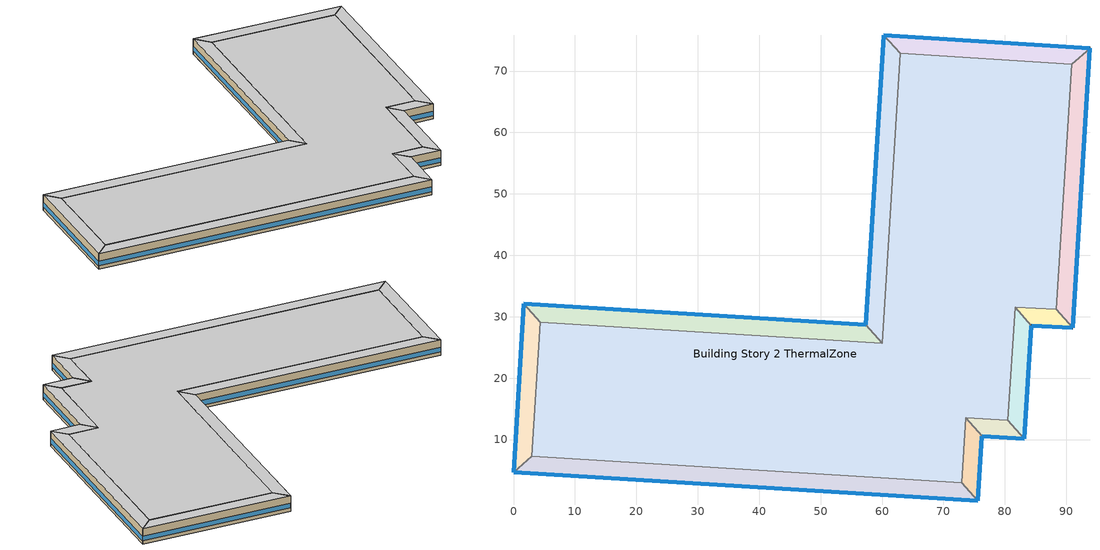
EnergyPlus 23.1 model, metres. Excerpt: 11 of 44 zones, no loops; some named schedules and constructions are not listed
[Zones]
Building Story 2 ThermalZone
 floor adiabatic (Typical Interior Ceiling): 90.86,71.1 88.35,31.19 81.66,31.53 80.51,13.11 73.64,13.55 72.97,3 3,7.31 4.32,29.1 60.01,25.66 62.93,72.85 z3.6
 wall adiabatic (Typical Interior Wall): 88.35,31.19 90.86,71.1 62.93,72.85 60.01,25.66 4.32,29.1 3,7.31 72.97,3 73.64,13.55 80.51,13.11 81.66,31.53 88.35,31.19 z3.6:7.2
 ceiling adiabatic (Typical Interior Floor): 62.93,72.85 60.01,25.66 4.32,29.1 3,7.31 72.97,3 73.64,13.55 80.51,13.11 81.66,31.53 88.35,31.19 90.86,71.1 z7.2
Building Story 2 ThermalZone 1
 floor adiabatic (Typical Interior Ceiling): 93.86,73.74 91.02,28.21 88.35,31.19 90.86,71.1 z3.6
 wall outside (Typical Insulated Steel Framed Exterior Wall R-12.99): 91.02,28.21 93.86,73.74 z3.6:7.2
 wall adiabatic (Typical Interior Wall): 93.86,73.74 90.86,71.1 88.35,31.19 91.02,28.21 z3.6:7.2
 window (U 0.55 SHGC 0.25): 91.02,28.24 93.86,73.72 z4.36:5.44
 ceiling adiabatic (Typical Interior Floor): 90.86,71.1 88.35,31.19 91.02,28.21 93.86,73.74 z7.2
Building Story 2 ThermalZone 10
 floor adiabatic (Typical Interior Floor): 60.29,75.85 93.86,73.74 90.86,71.1 62.93,72.85 z3.6
 wall outside (Typical Insulated Steel Framed Exterior Wall R-12.99): 93.86,73.74 60.29,75.85 z3.6:7.2
 wall adiabatic (Typical Interior Wall): 60.29,75.85 62.93,72.85 90.86,71.1 93.86,73.74 z3.6:7.2
 window (U 0.55 SHGC 0.25): 93.84,73.75 60.31,75.85 z4.36:5.44
 ceiling adiabatic (Typical Interior Ceiling): 62.93,72.85 90.86,71.1 93.86,73.74 60.29,75.85 z7.2
Building Story 2 ThermalZone 2
 floor adiabatic (Typical Interior Ceiling): 91.02,28.21 84.32,28.54 81.66,31.53 88.35,31.19 z3.6
 wall outside (Typical Insulated Steel Framed Exterior Wall R-12.99): 84.32,28.54 91.02,28.21 z3.6:7.2
 wall adiabatic (Typical Interior Wall): 91.02,28.21 88.35,31.19 81.66,31.53 84.32,28.54 z3.6:7.2
 window (U 0.55 SHGC 0.25): 84.34,28.54 90.99,28.21 z4.36:5.45
 ceiling adiabatic (Typical Interior Floor): 88.35,31.19 81.66,31.53 84.32,28.54 91.02,28.21 z7.2
Building Story 2 ThermalZone 3
 floor adiabatic (Typical Interior Ceiling): 84.32,28.54 83.15,10.11 80.51,13.11 81.66,31.53 z3.6
 wall outside (Typical Insulated Steel Framed Exterior Wall R-12.99): 83.15,10.11 84.32,28.54 z3.6:7.2
 wall adiabatic (Typical Interior Wall): 84.32,28.54 81.66,31.53 80.51,13.11 83.15,10.11 z3.6:7.2
 window (U 0.55 SHGC 0.25): 83.15,10.13 84.32,28.52 z4.36:5.44
 ceiling adiabatic (Typical Interior Ceiling): 81.66,31.53 80.51,13.11 83.15,10.11 84.32,28.54 z7.2
Building Story 2 ThermalZone 4
 floor adiabatic (Typical Interior Floor): 83.15,10.11 76.28,10.55 73.64,13.55 80.51,13.11 z3.6
 wall outside (Typical Insulated Steel Framed Exterior Wall R-12.99): 76.28,10.55 83.15,10.11 z3.6:7.2
 wall adiabatic (Typical Interior Wall): 83.15,10.11 80.51,13.11 73.64,13.55 76.28,10.55 z3.6:7.2
 window (U 0.55 SHGC 0.25): 76.31,10.55 83.12,10.11 z4.36:5.45
 ceiling adiabatic (Typical Interior Ceiling): 80.51,13.11 73.64,13.55 76.28,10.55 83.15,10.11 z7.2
Building Story 2 ThermalZone 5
 floor adiabatic (Typical Interior Floor): 76.28,10.55 75.61,0 72.97,3 73.64,13.55 z3.6
 wall outside (Typical Insulated Steel Framed Exterior Wall R-12.99): 75.61,0 76.28,10.55 z3.6:7.2
 wall adiabatic (Typical Interior Wall): 76.28,10.55 73.64,13.55 72.97,3 75.61,0 z3.6:7.2
 window (U 0.55 SHGC 0.25): 75.61,0.03 76.28,10.53 z4.36:5.45
 ceiling adiabatic (Typical Interior Ceiling): 73.64,13.55 72.97,3 75.61,0 76.28,10.55 z7.2
Building Story 2 ThermalZone 6
 floor adiabatic (Typical Interior Floor): 75.61,0 0,4.66 3,7.31 72.97,3 z3.6
 wall outside (Typical Insulated Steel Framed Exterior Wall R-12.99): 0,4.66 75.61,0 z3.6:7.2
 wall adiabatic (Typical Interior Wall): 75.61,0 72.97,3 3,7.31 0,4.66 z3.6:7.2
 window (U 0.55 SHGC 0.25): 0.03,4.66 75.59,0 z4.36:5.44
 ceiling adiabatic (Typical Interior Ceiling): 72.97,3 3,7.31 0,4.66 75.61,0 z7.2
Building Story 2 ThermalZone 7
 floor adiabatic (Typical Interior Floor): 0,4.66 1.67,32.1 4.32,29.1 3,7.31 z3.6
 wall outside (Typical Insulated Steel Framed Exterior Wall R-12.99): 1.67,32.1 0,4.66 z3.6:7.2
 wall adiabatic (Typical Interior Wall): 0,4.66 3,7.31 4.32,29.1 1.67,32.1 z3.6:7.2
 window (U 0.55 SHGC 0.25): 1.67,32.07 0,4.69 z4.36:5.44
 ceiling adiabatic (Typical Interior Ceiling): 3,7.31 4.32,29.1 1.67,32.1 0,4.66 z7.2
Building Story 2 ThermalZone 8
 floor adiabatic (Typical Interior Floor): 1.67,32.1 57.36,28.65 60.01,25.66 4.32,29.1 z3.6
 wall outside (Typical Insulated Steel Framed Exterior Wall R-12.99): 57.36,28.65 1.67,32.1 z3.6:7.2
 wall adiabatic (Typical Interior Wall): 1.67,32.1 4.32,29.1 60.01,25.66 57.36,28.65 z3.6:7.2
 window (U 0.55 SHGC 0.25): 57.33,28.66 1.7,32.09 z4.36:5.44
 ceiling adiabatic (Typical Interior Ceiling): 4.32,29.1 60.01,25.66 57.36,28.65 1.67,32.1 z7.2
Building Story 2 ThermalZone 9
 floor adiabatic (Typical Interior Floor): 57.36,28.65 60.29,75.85 62.93,72.85 60.01,25.66 z3.6
 wall outside (Typical Insulated Steel Framed Exterior Wall R-12.99): 60.29,75.85 57.36,28.65 z3.6:7.2
 wall adiabatic (Typical Interior Wall): 57.36,28.65 60.01,25.66 62.93,72.85 60.29,75.85 z3.6:7.2
 window (U 0.55 SHGC 0.25): 60.29,75.83 57.36,28.68 z4.36:5.44
 ceiling adiabatic (Typical Interior Ceiling): 60.01,25.66 62.93,72.85 60.29,75.85 57.36,28.65 z7.2
[Schedule:Day:Interval]
75 space(s) Occ Sch Saturday 1: No, 05:00, 0, 06:00, 0.0162646, 07:00, 0, 08:00, 0.0325293, 11:00, 0, 12:00, 0.0325293, 16:00, 0, 17:00, 0.00813232, 18:00, 0, 19:00, 0.00813232, 24:00, 0
75 space(s) Occ Sch Sunday 1: No, 05:00, 0, 06:00, 0.00813232, 17:00, 0, 18:00, 0.00813232, 24:00, 0
75 space(s) Occ Sch Default 1; 75 space(s) Occ Sch Wednesday 5; 75 space(s) Occ Sch Thursday 5; 75 space(s) Occ Sch Friday 5; 75 space(s) Occ Sch Monday 5; 75 space(s) Occ Sch Tuesday 5: No, 05:00, 0, 07:00, 0.0162646, 08:00, 0.941722, 09:00, 0.152888, 11:00, 0, 13:00, 0.0731908, 14:00, 0, 15:00, 0.170779, 16:00, 0.304149, 17:00, 0.118732, 18:00, 0.0325293, 19:00, 0, 20:00, 0.419628, 21:00, 0.406616, 22:00, 0.00813232, 24:00, 0
75 space(s) Occ Sch Tuesday 6; 75 space(s) Occ Sch Wednesday 6; 75 space(s) Occ Sch Thursday 6; 75 space(s) Occ Sch Friday 6; 75 space(s) Occ Sch Monday 6: No, 05:00, 0, 07:00, 0.0162646, 08:00, 0.486313, 09:00, 0.154514, 11:00, 0, 13:00, 0.0748173, 14:00, 0, 15:00, 0.170779, 16:00, 0.149635, 17:00, 0.118732, 18:00, 0.0325293, 19:00, 0, 20:00, 0.419628, 21:00, 0.406616, 22:00, 0.00813232, 24:00, 0
75 space(s) Occ Sch Summer Design Day 1; 75 space(s) Occ Sch Winter Design Day 1; 75 space(s) Occ Sch Summer Design Day 2; 75 space(s) Occ Sch Winter Design Day 2; DataCenter_EQUIP_SCH Wknd|Wkdy|Hol Day 3; DataCenter_EQUIP_SCH Wknd|Wkdy|Hol Day 7; DataCenter_EQUIP_SCH Wknd|Wkdy|Hol Day 11; DataCenter_EQUIP_SCH Summer Design Day: No, 24:00, 1
75 space(s) Occ Sch Thursday 14; 75 space(s) Occ Sch Friday 14; 75 space(s) Occ Sch Default 2; 75 space(s) Occ Sch Tuesday 14; 75 space(s) Occ Sch Wednesday 14; 75 space(s) Occ Sch Tuesday 13; 75 space(s) Occ Sch Wednesday 13; 75 space(s) Occ Sch Thursday 13; 75 space(s) Occ Sch Friday 13; 75 space(s) Occ Sch Monday 12; 75 space(s) Occ Sch Tuesday 11; 75 space(s) Occ Sch Wednesday 11; 75 space(s) Occ Sch Thursday 11; 75 space(s) Occ Sch Friday 11; 75 space(s) Occ Sch Monday 10; 75 space(s) Occ Sch Wednesday 10; 75 space(s) Occ Sch Thursday 10; 75 space(s) Occ Sch Friday 10; 75 space(s) Occ Sch Monday 9; 75 space(s) Occ Sch Tuesday 10: No, 05:00, 0, 07:00, 1, 08:00, 1, 09:00, 1, 11:00, 0, 13:00, 1, 14:00, 0, 15:00, 1, 16:00, 1, 17:00, 1, 18:00, 1, 19:00, 0, 20:00, 1, 21:00, 1, 22:00, 1, 24:00, 0
75 space(s) Occ Sch Saturday 2: No, 05:00, 0, 06:00, 1, 07:00, 0, 08:00, 1, 11:00, 0, 12:00, 1, 16:00, 0, 17:00, 1, 18:00, 0, 19:00, 1, 24:00, 0
75 space(s) Occ Sch Sunday 2: No, 05:00, 0, 06:00, 1, 17:00, 0, 18:00, 1, 24:00, 0
75 space(s) Occ Sch Wednesday 12; 75 space(s) Occ Sch Thursday 12; 75 space(s) Occ Sch Friday 12; 75 space(s) Occ Sch Monday 11; 75 space(s) Occ Sch Tuesday 12: No, 05:00, 0, 07:00, 1, 08:00, 1, 09:00, 1, 11:00, 0, 13:00, 1, 16:00, 0, 17:00, 1, 18:00, 1, 19:00, 1, 20:00, 0, 21:00, 1, 22:00, 1, 24:00, 0
DataCenter_EQUIP_SCH Wknd|Wkdy|Hol Day; DataCenter_EQUIP_SCH Wknd|Wkdy|Hol Day 4; DataCenter_EQUIP_SCH Wknd|Wkdy|Hol Day 8; DataCenter_EQUIP_SCH Winter Design Day 11: No, 24:00, 0.25
DataCenter_EQUIP_SCH Wknd|Wkdy|Hol Day 1; DataCenter_EQUIP_SCH Wknd|Wkdy|Hol Day 5; DataCenter_EQUIP_SCH Wknd|Wkdy|Hol Day 9: No, 24:00, 0.5
DataCenter_EQUIP_SCH Wknd|Wkdy|Hol Day 2; DataCenter_EQUIP_SCH Wknd|Wkdy|Hol Day 6; DataCenter_EQUIP_SCH Wknd|Wkdy|Hol Day 10: No, 24:00, 0.75
Schedule Day 3: No, 24:00, 0
SchoolSecondary KITCHEN_ELEC_EQUIP_SCH Wkdy Day; SchoolSecondary KITCHEN_ELEC_EQUIP_SCH Wkdy Day 1; SchoolSecondary KITCHEN_ELEC_EQUIP_SCH Wkdy Day 2; SchoolSecondary KITCHEN_ELEC_EQUIP_SCH Summer Design Day: No, 08:00, 0.1, 10:00, 0.15, 13:00, 0.25, 15:00, 0.15, 24:00, 0.1
SchoolSecondary KITCHEN_ELEC_EQUIP_SCH Wknd Day; SchoolSecondary KITCHEN_ELEC_EQUIP_SCH Wknd Day 1; SchoolSecondary KITCHEN_ELEC_EQUIP_SCH Default; SchoolSecondary KITCHEN_ELEC_EQUIP_SCH Winter Design Day: No, 24:00, 0.1
SchoolSecondary KITCHEN_GAS_EQUIP_SCH Wkdy|SmrDsn Day; SchoolSecondary KITCHEN_GAS_EQUIP_SCH Wkdy|SmrDsn Day 1; SchoolSecondary KITCHEN_GAS_EQUIP_SCH Wkdy|SmrDsn Day 2; SchoolSecondary KITCHEN_GAS_EQUIP_SCH Summer Design Day: No, 08:00, 0.02, 10:00, 0.15, 13:00, 0.2, 15:00, 0.1, 24:00, 0.02
SchoolSecondary KITCHEN_GAS_EQUIP_SCH Wknd Day; SchoolSecondary KITCHEN_GAS_EQUIP_SCH Wknd Day 1; SchoolSecondary KITCHEN_GAS_EQUIP_SCH Default; SchoolSecondary KITCHEN_GAS_EQUIP_SCH Winter Design Day: No, 24:00, 0.02
[Schedule:Week:Daily]
SchoolSecondary BLDG_LIGHT_SCH_2013 Week Rule - Jan1-Jan3: SchoolSecondary BLDG_LIGHT_SCH_2013 Wkdy Day, SchoolSecondary BLDG_LIGHT_SCH_2013 Wkdy Day, SchoolSecondary BLDG_LIGHT_SCH_2013 Wkdy Day, SchoolSecondary BLDG_LIGHT_SCH_2013 Wkdy Day, SchoolSecondary BLDG_LIGHT_SCH_2013 Wkdy Day, SchoolSecondary BLDG_LIGHT_SCH_2013 Wkdy Day, SchoolSecondary BLDG_LIGHT_SCH_2013 Wknd Day, SchoolSecondary BLDG_LIGHT_SCH_2013 Default, SchoolSecondary BLDG_LIGHT_SCH_2013 Summer Design Day, SchoolSecondary BLDG_LIGHT_SCH_2013 Winter Design Day, SchoolSecondary BLDG_LIGHT_SCH_2013 Default, SchoolSecondary BLDG_LIGHT_SCH_2013 Default
SchoolSecondary BLDG_LIGHT_SCH_2013 Week Rule - Jan4-Jun27: SchoolSecondary BLDG_LIGHT_SCH_2013 Wknd Day, SchoolSecondary BLDG_LIGHT_SCH_2013 Wkdy Day, SchoolSecondary BLDG_LIGHT_SCH_2013 Wkdy Day, SchoolSecondary BLDG_LIGHT_SCH_2013 Wkdy Day, SchoolSecondary BLDG_LIGHT_SCH_2013 Wkdy Day, SchoolSecondary BLDG_LIGHT_SCH_2013 Wkdy Day, SchoolSecondary BLDG_LIGHT_SCH_2013 Wknd Day, SchoolSecondary BLDG_LIGHT_SCH_2013 Default, SchoolSecondary BLDG_LIGHT_SCH_2013 Summer Design Day, SchoolSecondary BLDG_LIGHT_SCH_2013 Winter Design Day, SchoolSecondary BLDG_LIGHT_SCH_2013 Default, SchoolSecondary BLDG_LIGHT_SCH_2013 Default
Elevator Schedule 1 Week Rule - Sep6-Sep12: 75 space(s) Occ Sch Sunday 1, 75 space(s) Occ Sch Monday 6, 75 space(s) Occ Sch Tuesday 6, 75 space(s) Occ Sch Wednesday 6, 75 space(s) Occ Sch Thursday 6, 75 space(s) Occ Sch Friday 6, 75 space(s) Occ Sch Saturday 1, 75 space(s) Occ Sch Default 1, 75 space(s) Occ Sch Summer Design Day 1, 75 space(s) Occ Sch Winter Design Day 1, 75 space(s) Occ Sch Default 1, 75 space(s) Occ Sch Default 1
Elevator Schedule 1 Week Rule - Sep13-Sep19: 75 space(s) Occ Sch Sunday 1, 75 space(s) Occ Sch Monday 6, 75 space(s) Occ Sch Tuesday 6, 75 space(s) Occ Sch Wednesday 5, 75 space(s) Occ Sch Thursday 5, 75 space(s) Occ Sch Friday 5, 75 space(s) Occ Sch Saturday 1, 75 space(s) Occ Sch Default 1, 75 space(s) Occ Sch Summer Design Day 1, 75 space(s) Occ Sch Winter Design Day 1, 75 space(s) Occ Sch Default 1, 75 space(s) Occ Sch Default 1
Elevator Schedule 1 Week Rule - Sep20-Dec31: 75 space(s) Occ Sch Sunday 1, 75 space(s) Occ Sch Monday 5, 75 space(s) Occ Sch Tuesday 5, 75 space(s) Occ Sch Wednesday 5, 75 space(s) Occ Sch Thursday 5, 75 space(s) Occ Sch Friday 5, 75 space(s) Occ Sch Saturday 1, 75 space(s) Occ Sch Default 1, 75 space(s) Occ Sch Summer Design Day 1, 75 space(s) Occ Sch Winter Design Day 1, 75 space(s) Occ Sch Default 1, 75 space(s) Occ Sch Default 1
Elevator Schedule 2 Week Rule - Jan1-Jan3: 75 space(s) Occ Sch Thursday 14, 75 space(s) Occ Sch Thursday 14, 75 space(s) Occ Sch Thursday 14, 75 space(s) Occ Sch Thursday 14, 75 space(s) Occ Sch Thursday 14, 75 space(s) Occ Sch Friday 14, 75 space(s) Occ Sch Saturday 2, 75 space(s) Occ Sch Default 2, 75 space(s) Occ Sch Summer Design Day 2, 75 space(s) Occ Sch Winter Design Day 2, 75 space(s) Occ Sch Default 2, 75 space(s) Occ Sch Default 2
Elevator Schedule 2 Week Rule - Jan4-Jun13: 75 space(s) Occ Sch Sunday 2, 75 space(s) Occ Sch Default 2, 75 space(s) Occ Sch Tuesday 14, 75 space(s) Occ Sch Wednesday 14, 75 space(s) Occ Sch Thursday 14, 75 space(s) Occ Sch Friday 14, 75 space(s) Occ Sch Saturday 2, 75 space(s) Occ Sch Default 2, 75 space(s) Occ Sch Summer Design Day 2, 75 space(s) Occ Sch Winter Design Day 2, 75 space(s) Occ Sch Default 2, 75 space(s) Occ Sch Default 2
Elevator Schedule 2 Week Rule - Jun14-Jun20: 75 space(s) Occ Sch Sunday 2, 75 space(s) Occ Sch Default 2, 75 space(s) Occ Sch Tuesday 13, 75 space(s) Occ Sch Wednesday 13, 75 space(s) Occ Sch Thursday 13, 75 space(s) Occ Sch Friday 13, 75 space(s) Occ Sch Saturday 2, 75 space(s) Occ Sch Default 2, 75 space(s) Occ Sch Summer Design Day 2, 75 space(s) Occ Sch Winter Design Day 2, 75 space(s) Occ Sch Default 2, 75 space(s) Occ Sch Default 2
Elevator Schedule 2 Week Rule - Jun21-Jun27: 75 space(s) Occ Sch Sunday 2, 75 space(s) Occ Sch Monday 12, 75 space(s) Occ Sch Tuesday 13, 75 space(s) Occ Sch Wednesday 13, 75 space(s) Occ Sch Thursday 13, 75 space(s) Occ Sch Friday 13, 75 space(s) Occ Sch Saturday 2, 75 space(s) Occ Sch Default 2, 75 space(s) Occ Sch Summer Design Day 2, 75 space(s) Occ Sch Winter Design Day 2, 75 space(s) Occ Sch Default 2, 75 space(s) Occ Sch Default 2
Elevator Schedule 2 Week Rule - Jun28-Jul4: 75 space(s) Occ Sch Sunday 2, 75 space(s) Occ Sch Monday 12, 75 space(s) Occ Sch Tuesday 13, 75 space(s) Occ Sch Wednesday 12, 75 space(s) Occ Sch Thursday 12, 75 space(s) Occ Sch Friday 12, 75 space(s) Occ Sch Saturday 2, 75 space(s) Occ Sch Default 2, 75 space(s) Occ Sch Summer Design Day 2, 75 space(s) Occ Sch Winter Design Day 2, 75 space(s) Occ Sch Default 2, 75 space(s) Occ Sch Default 2
Elevator Schedule 2 Week Rule - Jul5-Aug29: 75 space(s) Occ Sch Sunday 2, 75 space(s) Occ Sch Monday 11, 75 space(s) Occ Sch Tuesday 12, 75 space(s) Occ Sch Wednesday 12, 75 space(s) Occ Sch Thursday 12, 75 space(s) Occ Sch Friday 12, 75 space(s) Occ Sch Saturday 2, 75 space(s) Occ Sch Default 2, 75 space(s) Occ Sch Summer Design Day 2, 75 space(s) Occ Sch Winter Design Day 2, 75 space(s) Occ Sch Default 2, 75 space(s) Occ Sch Default 2
Elevator Schedule 2 Week Rule - Aug30-Sep5: 75 space(s) Occ Sch Sunday 2, 75 space(s) Occ Sch Monday 11, 75 space(s) Occ Sch Tuesday 11, 75 space(s) Occ Sch Wednesday 11, 75 space(s) Occ Sch Thursday 11, 75 space(s) Occ Sch Friday 11, 75 space(s) Occ Sch Saturday 2, 75 space(s) Occ Sch Default 2, 75 space(s) Occ Sch Summer Design Day 2, 75 space(s) Occ Sch Winter Design Day 2, 75 space(s) Occ Sch Default 2, 75 space(s) Occ Sch Default 2
Elevator Schedule 2 Week Rule - Sep6-Sep12: 75 space(s) Occ Sch Sunday 2, 75 space(s) Occ Sch Monday 10, 75 space(s) Occ Sch Tuesday 11, 75 space(s) Occ Sch Wednesday 11, 75 space(s) Occ Sch Thursday 11, 75 space(s) Occ Sch Friday 11, 75 space(s) Occ Sch Saturday 2, 75 space(s) Occ Sch Default 2, 75 space(s) Occ Sch Summer Design Day 2, 75 space(s) Occ Sch Winter Design Day 2, 75 space(s) Occ Sch Default 2, 75 space(s) Occ Sch Default 2
Elevator Schedule 2 Week Rule - Sep13-Sep19: 75 space(s) Occ Sch Sunday 2, 75 space(s) Occ Sch Monday 10, 75 space(s) Occ Sch Tuesday 11, 75 space(s) Occ Sch Wednesday 10, 75 space(s) Occ Sch Thursday 10, 75 space(s) Occ Sch Friday 10, 75 space(s) Occ Sch Saturday 2, 75 space(s) Occ Sch Default 2, 75 space(s) Occ Sch Summer Design Day 2, 75 space(s) Occ Sch Winter Design Day 2, 75 space(s) Occ Sch Default 2, 75 space(s) Occ Sch Default 2
Elevator Schedule 2 Week Rule - Sep20-Dec31: 75 space(s) Occ Sch Sunday 2, 75 space(s) Occ Sch Monday 9, 75 space(s) Occ Sch Tuesday 10, 75 space(s) Occ Sch Wednesday 10, 75 space(s) Occ Sch Thursday 10, 75 space(s) Occ Sch Friday 10, 75 space(s) Occ Sch Saturday 2, 75 space(s) Occ Sch Default 2, 75 space(s) Occ Sch Summer Design Day 2, 75 space(s) Occ Sch Winter Design Day 2, 75 space(s) Occ Sch Default 2, 75 space(s) Occ Sch Default 2
DataCenter_EQUIP_SCH Week Rule - Jan1-Jan31: DataCenter_EQUIP_SCH Wknd|Wkdy|Hol Day, DataCenter_EQUIP_SCH Wknd|Wkdy|Hol Day, DataCenter_EQUIP_SCH Wknd|Wkdy|Hol Day, DataCenter_EQUIP_SCH Wknd|Wkdy|Hol Day, DataCenter_EQUIP_SCH Wknd|Wkdy|Hol Day, DataCenter_EQUIP_SCH Wknd|Wkdy|Hol Day, DataCenter_EQUIP_SCH Wknd|Wkdy|Hol Day, Schedule Day 3, DataCenter_EQUIP_SCH Summer Design Day, DataCenter_EQUIP_SCH Winter Design Day 11, Schedule Day 3, Schedule Day 3
DataCenter_EQUIP_SCH Week Rule - Feb1-Feb28: DataCenter_EQUIP_SCH Wknd|Wkdy|Hol Day 1, DataCenter_EQUIP_SCH Wknd|Wkdy|Hol Day 1, DataCenter_EQUIP_SCH Wknd|Wkdy|Hol Day 1, DataCenter_EQUIP_SCH Wknd|Wkdy|Hol Day 1, DataCenter_EQUIP_SCH Wknd|Wkdy|Hol Day 1, DataCenter_EQUIP_SCH Wknd|Wkdy|Hol Day 1, DataCenter_EQUIP_SCH Wknd|Wkdy|Hol Day 1, Schedule Day 3, DataCenter_EQUIP_SCH Summer Design Day, DataCenter_EQUIP_SCH Winter Design Day 11, Schedule Day 3, Schedule Day 3
DataCenter_EQUIP_SCH Week Rule - Mar1-Mar28: DataCenter_EQUIP_SCH Wknd|Wkdy|Hol Day 2, DataCenter_EQUIP_SCH Wknd|Wkdy|Hol Day 2, DataCenter_EQUIP_SCH Wknd|Wkdy|Hol Day 2, DataCenter_EQUIP_SCH Wknd|Wkdy|Hol Day 2, DataCenter_EQUIP_SCH Wknd|Wkdy|Hol Day 2, DataCenter_EQUIP_SCH Wknd|Wkdy|Hol Day 2, DataCenter_EQUIP_SCH Wknd|Wkdy|Hol Day 2, Schedule Day 3, DataCenter_EQUIP_SCH Summer Design Day, DataCenter_EQUIP_SCH Winter Design Day 11, Schedule Day 3, Schedule Day 3
DataCenter_EQUIP_SCH Week Rule - Mar29-Apr4: DataCenter_EQUIP_SCH Wknd|Wkdy|Hol Day 2, DataCenter_EQUIP_SCH Wknd|Wkdy|Hol Day 2, DataCenter_EQUIP_SCH Wknd|Wkdy|Hol Day 2, DataCenter_EQUIP_SCH Wknd|Wkdy|Hol Day 3, DataCenter_EQUIP_SCH Wknd|Wkdy|Hol Day 3, DataCenter_EQUIP_SCH Wknd|Wkdy|Hol Day 3, DataCenter_EQUIP_SCH Wknd|Wkdy|Hol Day 3, Schedule Day 3, DataCenter_EQUIP_SCH Summer Design Day, DataCenter_EQUIP_SCH Winter Design Day 11, Schedule Day 3, Schedule Day 3
DataCenter_EQUIP_SCH Week Rule - Apr5-Apr25: DataCenter_EQUIP_SCH Wknd|Wkdy|Hol Day 3, DataCenter_EQUIP_SCH Wknd|Wkdy|Hol Day 3, DataCenter_EQUIP_SCH Wknd|Wkdy|Hol Day 3, DataCenter_EQUIP_SCH Wknd|Wkdy|Hol Day 3, DataCenter_EQUIP_SCH Wknd|Wkdy|Hol Day 3, DataCenter_EQUIP_SCH Wknd|Wkdy|Hol Day 3, DataCenter_EQUIP_SCH Wknd|Wkdy|Hol Day 3, Schedule Day 3, DataCenter_EQUIP_SCH Summer Design Day, DataCenter_EQUIP_SCH Winter Design Day 11, Schedule Day 3, Schedule Day 3
DataCenter_EQUIP_SCH Week Rule - Apr26-May2: DataCenter_EQUIP_SCH Wknd|Wkdy|Hol Day 3, DataCenter_EQUIP_SCH Wknd|Wkdy|Hol Day 3, DataCenter_EQUIP_SCH Wknd|Wkdy|Hol Day 3, DataCenter_EQUIP_SCH Wknd|Wkdy|Hol Day 3, DataCenter_EQUIP_SCH Wknd|Wkdy|Hol Day 3, DataCenter_EQUIP_SCH Wknd|Wkdy|Hol Day 4, DataCenter_EQUIP_SCH Wknd|Wkdy|Hol Day 4, Schedule Day 3, DataCenter_EQUIP_SCH Summer Design Day, DataCenter_EQUIP_SCH Winter Design Day 11, Schedule Day 3, Schedule Day 3
DataCenter_EQUIP_SCH Week Rule - May3-May30: DataCenter_EQUIP_SCH Wknd|Wkdy|Hol Day 4, DataCenter_EQUIP_SCH Wknd|Wkdy|Hol Day 4, DataCenter_EQUIP_SCH Wknd|Wkdy|Hol Day 4, DataCenter_EQUIP_SCH Wknd|Wkdy|Hol Day 4, DataCenter_EQUIP_SCH Wknd|Wkdy|Hol Day 4, DataCenter_EQUIP_SCH Wknd|Wkdy|Hol Day 4, DataCenter_EQUIP_SCH Wknd|Wkdy|Hol Day 4, Schedule Day 3, DataCenter_EQUIP_SCH Summer Design Day, DataCenter_EQUIP_SCH Winter Design Day 11, Schedule Day 3, Schedule Day 3
DataCenter_EQUIP_SCH Week Rule - May31-Jun6: DataCenter_EQUIP_SCH Wknd|Wkdy|Hol Day 4, DataCenter_EQUIP_SCH Wknd|Wkdy|Hol Day 5, DataCenter_EQUIP_SCH Wknd|Wkdy|Hol Day 5, DataCenter_EQUIP_SCH Wknd|Wkdy|Hol Day 5, DataCenter_EQUIP_SCH Wknd|Wkdy|Hol Day 5, DataCenter_EQUIP_SCH Wknd|Wkdy|Hol Day 5, DataCenter_EQUIP_SCH Wknd|Wkdy|Hol Day 5, Schedule Day 3, DataCenter_EQUIP_SCH Summer Design Day, DataCenter_EQUIP_SCH Winter Design Day 11, Schedule Day 3, Schedule Day 3
DataCenter_EQUIP_SCH Week Rule - Jun7-Jun27: DataCenter_EQUIP_SCH Wknd|Wkdy|Hol Day 5, DataCenter_EQUIP_SCH Wknd|Wkdy|Hol Day 5, DataCenter_EQUIP_SCH Wknd|Wkdy|Hol Day 5, DataCenter_EQUIP_SCH Wknd|Wkdy|Hol Day 5, DataCenter_EQUIP_SCH Wknd|Wkdy|Hol Day 5, DataCenter_EQUIP_SCH Wknd|Wkdy|Hol Day 5, DataCenter_EQUIP_SCH Wknd|Wkdy|Hol Day 5, Schedule Day 3, DataCenter_EQUIP_SCH Summer Design Day, DataCenter_EQUIP_SCH Winter Design Day 11, Schedule Day 3, Schedule Day 3
DataCenter_EQUIP_SCH Week Rule - Jun28-Jul4: DataCenter_EQUIP_SCH Wknd|Wkdy|Hol Day 5, DataCenter_EQUIP_SCH Wknd|Wkdy|Hol Day 5, DataCenter_EQUIP_SCH Wknd|Wkdy|Hol Day 5, DataCenter_EQUIP_SCH Wknd|Wkdy|Hol Day 6, DataCenter_EQUIP_SCH Wknd|Wkdy|Hol Day 6, DataCenter_EQUIP_SCH Wknd|Wkdy|Hol Day 6, DataCenter_EQUIP_SCH Wknd|Wkdy|Hol Day 6, Schedule Day 3, DataCenter_EQUIP_SCH Summer Design Day, DataCenter_EQUIP_SCH Winter Design Day 11, Schedule Day 3, Schedule Day 3
DataCenter_EQUIP_SCH Week Rule - Jul5-Jul25: DataCenter_EQUIP_SCH Wknd|Wkdy|Hol Day 6, DataCenter_EQUIP_SCH Wknd|Wkdy|Hol Day 6, DataCenter_EQUIP_SCH Wknd|Wkdy|Hol Day 6, DataCenter_EQUIP_SCH Wknd|Wkdy|Hol Day 6, DataCenter_EQUIP_SCH Wknd|Wkdy|Hol Day 6, DataCenter_EQUIP_SCH Wknd|Wkdy|Hol Day 6, DataCenter_EQUIP_SCH Wknd|Wkdy|Hol Day 6, Schedule Day 3, DataCenter_EQUIP_SCH Summer Design Day, DataCenter_EQUIP_SCH Winter Design Day 11, Schedule Day 3, Schedule Day 3
DataCenter_EQUIP_SCH Week Rule - Jul26-Aug1: DataCenter_EQUIP_SCH Wknd|Wkdy|Hol Day 6, DataCenter_EQUIP_SCH Wknd|Wkdy|Hol Day 6, DataCenter_EQUIP_SCH Wknd|Wkdy|Hol Day 6, DataCenter_EQUIP_SCH Wknd|Wkdy|Hol Day 6, DataCenter_EQUIP_SCH Wknd|Wkdy|Hol Day 6, DataCenter_EQUIP_SCH Wknd|Wkdy|Hol Day 6, DataCenter_EQUIP_SCH Wknd|Wkdy|Hol Day 7, Schedule Day 3, DataCenter_EQUIP_SCH Summer Design Day, DataCenter_EQUIP_SCH Winter Design Day 11, Schedule Day 3, Schedule Day 3
DataCenter_EQUIP_SCH Week Rule - Aug2-Aug29: DataCenter_EQUIP_SCH Wknd|Wkdy|Hol Day 7, DataCenter_EQUIP_SCH Wknd|Wkdy|Hol Day 7, DataCenter_EQUIP_SCH Wknd|Wkdy|Hol Day 7, DataCenter_EQUIP_SCH Wknd|Wkdy|Hol Day 7, DataCenter_EQUIP_SCH Wknd|Wkdy|Hol Day 7, DataCenter_EQUIP_SCH Wknd|Wkdy|Hol Day 7, DataCenter_EQUIP_SCH Wknd|Wkdy|Hol Day 7, Schedule Day 3, DataCenter_EQUIP_SCH Summer Design Day, DataCenter_EQUIP_SCH Winter Design Day 11, Schedule Day 3, Schedule Day 3
DataCenter_EQUIP_SCH Week Rule - Aug30-Sep5: DataCenter_EQUIP_SCH Wknd|Wkdy|Hol Day 7, DataCenter_EQUIP_SCH Wknd|Wkdy|Hol Day 7, DataCenter_EQUIP_SCH Wknd|Wkdy|Hol Day 8, DataCenter_EQUIP_SCH Wknd|Wkdy|Hol Day 8, DataCenter_EQUIP_SCH Wknd|Wkdy|Hol Day 8, DataCenter_EQUIP_SCH Wknd|Wkdy|Hol Day 8, DataCenter_EQUIP_SCH Wknd|Wkdy|Hol Day 8, Schedule Day 3, DataCenter_EQUIP_SCH Summer Design Day, DataCenter_EQUIP_SCH Winter Design Day 11, Schedule Day 3, Schedule Day 3
DataCenter_EQUIP_SCH Week Rule - Sep6-Sep26: DataCenter_EQUIP_SCH Wknd|Wkdy|Hol Day 8, DataCenter_EQUIP_SCH Wknd|Wkdy|Hol Day 8, DataCenter_EQUIP_SCH Wknd|Wkdy|Hol Day 8, DataCenter_EQUIP_SCH Wknd|Wkdy|Hol Day 8, DataCenter_EQUIP_SCH Wknd|Wkdy|Hol Day 8, DataCenter_EQUIP_SCH Wknd|Wkdy|Hol Day 8, DataCenter_EQUIP_SCH Wknd|Wkdy|Hol Day 8, Schedule Day 3, DataCenter_EQUIP_SCH Summer Design Day, DataCenter_EQUIP_SCH Winter Design Day 11, Schedule Day 3, Schedule Day 3
DataCenter_EQUIP_SCH Week Rule - Sep27-Oct3: DataCenter_EQUIP_SCH Wknd|Wkdy|Hol Day 8, DataCenter_EQUIP_SCH Wknd|Wkdy|Hol Day 8, DataCenter_EQUIP_SCH Wknd|Wkdy|Hol Day 8, DataCenter_EQUIP_SCH Wknd|Wkdy|Hol Day 8, DataCenter_EQUIP_SCH Wknd|Wkdy|Hol Day 9, DataCenter_EQUIP_SCH Wknd|Wkdy|Hol Day 9, DataCenter_EQUIP_SCH Wknd|Wkdy|Hol Day 9, Schedule Day 3, DataCenter_EQUIP_SCH Summer Design Day, DataCenter_EQUIP_SCH Winter Design Day 11, Schedule Day 3, Schedule Day 3
DataCenter_EQUIP_SCH Week Rule - Oct4-Oct31: DataCenter_EQUIP_SCH Wknd|Wkdy|Hol Day 9, DataCenter_EQUIP_SCH Wknd|Wkdy|Hol Day 9, DataCenter_EQUIP_SCH Wknd|Wkdy|Hol Day 9, DataCenter_EQUIP_SCH Wknd|Wkdy|Hol Day 9, DataCenter_EQUIP_SCH Wknd|Wkdy|Hol Day 9, DataCenter_EQUIP_SCH Wknd|Wkdy|Hol Day 9, DataCenter_EQUIP_SCH Wknd|Wkdy|Hol Day 9, Schedule Day 3, DataCenter_EQUIP_SCH Summer Design Day, DataCenter_EQUIP_SCH Winter Design Day 11, Schedule Day 3, Schedule Day 3
DataCenter_EQUIP_SCH Week Rule - Nov1-Nov28: DataCenter_EQUIP_SCH Wknd|Wkdy|Hol Day 10, DataCenter_EQUIP_SCH Wknd|Wkdy|Hol Day 10, DataCenter_EQUIP_SCH Wknd|Wkdy|Hol Day 10, DataCenter_EQUIP_SCH Wknd|Wkdy|Hol Day 10, DataCenter_EQUIP_SCH Wknd|Wkdy|Hol Day 10, DataCenter_EQUIP_SCH Wknd|Wkdy|Hol Day 10, DataCenter_EQUIP_SCH Wknd|Wkdy|Hol Day 10, Schedule Day 3, DataCenter_EQUIP_SCH Summer Design Day, DataCenter_EQUIP_SCH Winter Design Day 11, Schedule Day 3, Schedule Day 3
DataCenter_EQUIP_SCH Week Rule - Nov29-Dec5: DataCenter_EQUIP_SCH Wknd|Wkdy|Hol Day 10, DataCenter_EQUIP_SCH Wknd|Wkdy|Hol Day 10, DataCenter_EQUIP_SCH Wknd|Wkdy|Hol Day 11, DataCenter_EQUIP_SCH Wknd|Wkdy|Hol Day 11, DataCenter_EQUIP_SCH Wknd|Wkdy|Hol Day 11, DataCenter_EQUIP_SCH Wknd|Wkdy|Hol Day 11, DataCenter_EQUIP_SCH Wknd|Wkdy|Hol Day 11, Schedule Day 3, DataCenter_EQUIP_SCH Summer Design Day, DataCenter_EQUIP_SCH Winter Design Day 11, Schedule Day 3, Schedule Day 3
DataCenter_EQUIP_SCH Week Rule - Dec6-Dec31: DataCenter_EQUIP_SCH Wknd|Wkdy|Hol Day 11, DataCenter_EQUIP_SCH Wknd|Wkdy|Hol Day 11, DataCenter_EQUIP_SCH Wknd|Wkdy|Hol Day 11, DataCenter_EQUIP_SCH Wknd|Wkdy|Hol Day 11, DataCenter_EQUIP_SCH Wknd|Wkdy|Hol Day 11, DataCenter_EQUIP_SCH Wknd|Wkdy|Hol Day 11, DataCenter_EQUIP_SCH Wknd|Wkdy|Hol Day 11, Schedule Day 3, DataCenter_EQUIP_SCH Summer Design Day, DataCenter_EQUIP_SCH Winter Design Day 11, Schedule Day 3, Schedule Day 3
SchoolSecondary KITCHEN_ELEC_EQUIP_SCH Week Rule - Jan1-Jan3: SchoolSecondary KITCHEN_ELEC_EQUIP_SCH Wkdy Day, SchoolSecondary KITCHEN_ELEC_EQUIP_SCH Wkdy Day, SchoolSecondary KITCHEN_ELEC_EQUIP_SCH Wkdy Day, SchoolSecondary KITCHEN_ELEC_EQUIP_SCH Wkdy Day, SchoolSecondary KITCHEN_ELEC_EQUIP_SCH Wkdy Day, SchoolSecondary KITCHEN_ELEC_EQUIP_SCH Wkdy Day, SchoolSecondary KITCHEN_ELEC_EQUIP_SCH Wknd Day, SchoolSecondary KITCHEN_ELEC_EQUIP_SCH Default, SchoolSecondary KITCHEN_ELEC_EQUIP_SCH Summer Design Day, SchoolSecondary KITCHEN_ELEC_EQUIP_SCH Winter Design Day, SchoolSecondary KITCHEN_ELEC_EQUIP_SCH Default, SchoolSecondary KITCHEN_ELEC_EQUIP_SCH Default
SchoolSecondary KITCHEN_ELEC_EQUIP_SCH Week Rule - Jan4-Jun27: SchoolSecondary KITCHEN_ELEC_EQUIP_SCH Wknd Day, SchoolSecondary KITCHEN_ELEC_EQUIP_SCH Wkdy Day, SchoolSecondary KITCHEN_ELEC_EQUIP_SCH Wkdy Day, SchoolSecondary KITCHEN_ELEC_EQUIP_SCH Wkdy Day, SchoolSecondary KITCHEN_ELEC_EQUIP_SCH Wkdy Day, SchoolSecondary KITCHEN_ELEC_EQUIP_SCH Wkdy Day, SchoolSecondary KITCHEN_ELEC_EQUIP_SCH Wknd Day, SchoolSecondary KITCHEN_ELEC_EQUIP_SCH Default, SchoolSecondary KITCHEN_ELEC_EQUIP_SCH Summer Design Day, SchoolSecondary KITCHEN_ELEC_EQUIP_SCH Winter Design Day, SchoolSecondary KITCHEN_ELEC_EQUIP_SCH Default, SchoolSecondary KITCHEN_ELEC_EQUIP_SCH Default
SchoolSecondary KITCHEN_ELEC_EQUIP_SCH Week Rule - Jun28-Jul4: SchoolSecondary KITCHEN_ELEC_EQUIP_SCH Wknd Day, SchoolSecondary KITCHEN_ELEC_EQUIP_SCH Wkdy Day, SchoolSecondary KITCHEN_ELEC_EQUIP_SCH Wkdy Day, SchoolSecondary KITCHEN_ELEC_EQUIP_SCH Wkdy Day 1, SchoolSecondary KITCHEN_ELEC_EQUIP_SCH Wkdy Day 1, SchoolSecondary KITCHEN_ELEC_EQUIP_SCH Wkdy Day 1, SchoolSecondary KITCHEN_ELEC_EQUIP_SCH Wknd Day 1, SchoolSecondary KITCHEN_ELEC_EQUIP_SCH Default, SchoolSecondary KITCHEN_ELEC_EQUIP_SCH Summer Design Day, SchoolSecondary KITCHEN_ELEC_EQUIP_SCH Winter Design Day, SchoolSecondary KITCHEN_ELEC_EQUIP_SCH Default, SchoolSecondary KITCHEN_ELEC_EQUIP_SCH Default
SchoolSecondary KITCHEN_ELEC_EQUIP_SCH Week Rule - Jul5-Aug29: SchoolSecondary KITCHEN_ELEC_EQUIP_SCH Wknd Day 1, SchoolSecondary KITCHEN_ELEC_EQUIP_SCH Wkdy Day 1, SchoolSecondary KITCHEN_ELEC_EQUIP_SCH Wkdy Day 1, SchoolSecondary KITCHEN_ELEC_EQUIP_SCH Wkdy Day 1, SchoolSecondary KITCHEN_ELEC_EQUIP_SCH Wkdy Day 1, SchoolSecondary KITCHEN_ELEC_EQUIP_SCH Wkdy Day 1, SchoolSecondary KITCHEN_ELEC_EQUIP_SCH Wknd Day 1, SchoolSecondary KITCHEN_ELEC_EQUIP_SCH Default, SchoolSecondary KITCHEN_ELEC_EQUIP_SCH Summer Design Day, SchoolSecondary KITCHEN_ELEC_EQUIP_SCH Winter Design Day, SchoolSecondary KITCHEN_ELEC_EQUIP_SCH Default, SchoolSecondary KITCHEN_ELEC_EQUIP_SCH Default
SchoolSecondary KITCHEN_ELEC_EQUIP_SCH Week Rule - Aug30-Sep5: SchoolSecondary KITCHEN_ELEC_EQUIP_SCH Wknd Day 1, SchoolSecondary KITCHEN_ELEC_EQUIP_SCH Wkdy Day 1, SchoolSecondary KITCHEN_ELEC_EQUIP_SCH Wkdy Day 2, SchoolSecondary KITCHEN_ELEC_EQUIP_SCH Wkdy Day 2, SchoolSecondary KITCHEN_ELEC_EQUIP_SCH Wkdy Day 2, SchoolSecondary KITCHEN_ELEC_EQUIP_SCH Wkdy Day 2, SchoolSecondary KITCHEN_ELEC_EQUIP_SCH Default, SchoolSecondary KITCHEN_ELEC_EQUIP_SCH Default, SchoolSecondary KITCHEN_ELEC_EQUIP_SCH Summer Design Day, SchoolSecondary KITCHEN_ELEC_EQUIP_SCH Winter Design Day, SchoolSecondary KITCHEN_ELEC_EQUIP_SCH Default, SchoolSecondary KITCHEN_ELEC_EQUIP_SCH Default
SchoolSecondary KITCHEN_ELEC_EQUIP_SCH Week Rule - Sep6-Dec31: SchoolSecondary KITCHEN_ELEC_EQUIP_SCH Default, SchoolSecondary KITCHEN_ELEC_EQUIP_SCH Wkdy Day 2, SchoolSecondary KITCHEN_ELEC_EQUIP_SCH Wkdy Day 2, SchoolSecondary KITCHEN_ELEC_EQUIP_SCH Wkdy Day 2, SchoolSecondary KITCHEN_ELEC_EQUIP_SCH Wkdy Day 2, SchoolSecondary KITCHEN_ELEC_EQUIP_SCH Wkdy Day 2, SchoolSecondary KITCHEN_ELEC_EQUIP_SCH Default, SchoolSecondary KITCHEN_ELEC_EQUIP_SCH Default, SchoolSecondary KITCHEN_ELEC_EQUIP_SCH Summer Design Day, SchoolSecondary KITCHEN_ELEC_EQUIP_SCH Winter Design Day, SchoolSecondary KITCHEN_ELEC_EQUIP_SCH Default, SchoolSecondary KITCHEN_ELEC_EQUIP_SCH Default
SchoolSecondary KITCHEN_GAS_EQUIP_SCH Week Rule - Jan1-Jan3: SchoolSecondary KITCHEN_GAS_EQUIP_SCH Wkdy|SmrDsn Day, SchoolSecondary KITCHEN_GAS_EQUIP_SCH Wkdy|SmrDsn Day, SchoolSecondary KITCHEN_GAS_EQUIP_SCH Wkdy|SmrDsn Day, SchoolSecondary KITCHEN_GAS_EQUIP_SCH Wkdy|SmrDsn Day, SchoolSecondary KITCHEN_GAS_EQUIP_SCH Wkdy|SmrDsn Day, SchoolSecondary KITCHEN_GAS_EQUIP_SCH Wkdy|SmrDsn Day, SchoolSecondary KITCHEN_GAS_EQUIP_SCH Wknd Day, SchoolSecondary KITCHEN_GAS_EQUIP_SCH Default, SchoolSecondary KITCHEN_GAS_EQUIP_SCH Summer Design Day, SchoolSecondary KITCHEN_GAS_EQUIP_SCH Winter Design Day, SchoolSecondary KITCHEN_GAS_EQUIP_SCH Default, SchoolSecondary KITCHEN_GAS_EQUIP_SCH Default
SchoolSecondary KITCHEN_GAS_EQUIP_SCH Week Rule - Jan4-Jun27: SchoolSecondary KITCHEN_GAS_EQUIP_SCH Wknd Day, SchoolSecondary KITCHEN_GAS_EQUIP_SCH Wkdy|SmrDsn Day, SchoolSecondary KITCHEN_GAS_EQUIP_SCH Wkdy|SmrDsn Day, SchoolSecondary KITCHEN_GAS_EQUIP_SCH Wkdy|SmrDsn Day, SchoolSecondary KITCHEN_GAS_EQUIP_SCH Wkdy|SmrDsn Day, SchoolSecondary KITCHEN_GAS_EQUIP_SCH Wkdy|SmrDsn Day, SchoolSecondary KITCHEN_GAS_EQUIP_SCH Wknd Day, SchoolSecondary KITCHEN_GAS_EQUIP_SCH Default, SchoolSecondary KITCHEN_GAS_EQUIP_SCH Summer Design Day, SchoolSecondary KITCHEN_GAS_EQUIP_SCH Winter Design Day, SchoolSecondary KITCHEN_GAS_EQUIP_SCH Default, SchoolSecondary KITCHEN_GAS_EQUIP_SCH Default
SchoolSecondary KITCHEN_GAS_EQUIP_SCH Week Rule - Jun28-Jul4: SchoolSecondary KITCHEN_GAS_EQUIP_SCH Wknd Day, SchoolSecondary KITCHEN_GAS_EQUIP_SCH Wkdy|SmrDsn Day, SchoolSecondary KITCHEN_GAS_EQUIP_SCH Wkdy|SmrDsn Day, SchoolSecondary KITCHEN_GAS_EQUIP_SCH Wkdy|SmrDsn Day 1, SchoolSecondary KITCHEN_GAS_EQUIP_SCH Wkdy|SmrDsn Day 1, SchoolSecondary KITCHEN_GAS_EQUIP_SCH Wkdy|SmrDsn Day 1, SchoolSecondary KITCHEN_GAS_EQUIP_SCH Wknd Day 1, SchoolSecondary KITCHEN_GAS_EQUIP_SCH Default, SchoolSecondary KITCHEN_GAS_EQUIP_SCH Summer Design Day, SchoolSecondary KITCHEN_GAS_EQUIP_SCH Winter Design Day, SchoolSecondary KITCHEN_GAS_EQUIP_SCH Default, SchoolSecondary KITCHEN_GAS_EQUIP_SCH Default
SchoolSecondary KITCHEN_GAS_EQUIP_SCH Week Rule - Jul5-Aug29: SchoolSecondary KITCHEN_GAS_EQUIP_SCH Wknd Day 1, SchoolSecondary KITCHEN_GAS_EQUIP_SCH Wkdy|SmrDsn Day 1, SchoolSecondary KITCHEN_GAS_EQUIP_SCH Wkdy|SmrDsn Day 1, SchoolSecondary KITCHEN_GAS_EQUIP_SCH Wkdy|SmrDsn Day 1, SchoolSecondary KITCHEN_GAS_EQUIP_SCH Wkdy|SmrDsn Day 1, SchoolSecondary KITCHEN_GAS_EQUIP_SCH Wkdy|SmrDsn Day 1, SchoolSecondary KITCHEN_GAS_EQUIP_SCH Wknd Day 1, SchoolSecondary KITCHEN_GAS_EQUIP_SCH Default, SchoolSecondary KITCHEN_GAS_EQUIP_SCH Summer Design Day, SchoolSecondary KITCHEN_GAS_EQUIP_SCH Winter Design Day, SchoolSecondary KITCHEN_GAS_EQUIP_SCH Default, SchoolSecondary KITCHEN_GAS_EQUIP_SCH Default
SchoolSecondary KITCHEN_GAS_EQUIP_SCH Week Rule - Aug30-Sep5: SchoolSecondary KITCHEN_GAS_EQUIP_SCH Wknd Day 1, SchoolSecondary KITCHEN_GAS_EQUIP_SCH Wkdy|SmrDsn Day 1, SchoolSecondary KITCHEN_GAS_EQUIP_SCH Wkdy|SmrDsn Day 2, SchoolSecondary KITCHEN_GAS_EQUIP_SCH Wkdy|SmrDsn Day 2, SchoolSecondary KITCHEN_GAS_EQUIP_SCH Wkdy|SmrDsn Day 2, SchoolSecondary KITCHEN_GAS_EQUIP_SCH Wkdy|SmrDsn Day 2, SchoolSecondary KITCHEN_GAS_EQUIP_SCH Default, SchoolSecondary KITCHEN_GAS_EQUIP_SCH Default, SchoolSecondary KITCHEN_GAS_EQUIP_SCH Summer Design Day, SchoolSecondary KITCHEN_GAS_EQUIP_SCH Winter Design Day, SchoolSecondary KITCHEN_GAS_EQUIP_SCH Default, SchoolSecondary KITCHEN_GAS_EQUIP_SCH Default
SchoolSecondary KITCHEN_GAS_EQUIP_SCH Week Rule - Sep6-Dec31: SchoolSecondary KITCHEN_GAS_EQUIP_SCH Default, SchoolSecondary KITCHEN_GAS_EQUIP_SCH Wkdy|SmrDsn Day 2, SchoolSecondary KITCHEN_GAS_EQUIP_SCH Wkdy|SmrDsn Day 2, SchoolSecondary KITCHEN_GAS_EQUIP_SCH Wkdy|SmrDsn Day 2, SchoolSecondary KITCHEN_GAS_EQUIP_SCH Wkdy|SmrDsn Day 2, SchoolSecondary KITCHEN_GAS_EQUIP_SCH Wkdy|SmrDsn Day 2, SchoolSecondary KITCHEN_GAS_EQUIP_SCH Default, SchoolSecondary KITCHEN_GAS_EQUIP_SCH Default, SchoolSecondary KITCHEN_GAS_EQUIP_SCH Summer Design Day, SchoolSecondary KITCHEN_GAS_EQUIP_SCH Winter Design Day, SchoolSecondary KITCHEN_GAS_EQUIP_SCH Default, SchoolSecondary KITCHEN_GAS_EQUIP_SCH Default
[Schedule:Year]
SchoolSecondary BLDG_LIGHT_SCH_2013: SchoolSecondary BLDG_LIGHT_SCH_2013 Week Rule - Jan1-Jan3, 1, 1, 1, 3, SchoolSecondary BLDG_LIGHT_SCH_2013 Week Rule - Jan4-Jun27, 1, 4, 6, 27, SchoolSecondary BLDG_LIGHT_SCH_2013 Week Rule - Jun28-Jul4, 6, 28, 7, 4, SchoolSecondary BLDG_LIGHT_SCH_2013 Week Rule - Jul5-Aug29, 7, 5, 8, 29, SchoolSecondary BLDG_LIGHT_SCH_2013 Week Rule - Aug30-Sep5, 8, 30, 9, 5, SchoolSecondary BLDG_LIGHT_SCH_2013 Week Rule - Sep6-Dec31, 9, 6, 12, 31
SchoolSecondary BLDG_LIGHT_LIBRARY_SCH_2013: SchoolSecondary BLDG_LIGHT_LIBRARY_SCH_2013 Week Rule - Jan1-Jan3, 1, 1, 1, 3, SchoolSecondary BLDG_LIGHT_LIBRARY_SCH_2013 Week Rule - Jan4-Jun27, 1, 4, 6, 27, SchoolSecondary BLDG_LIGHT_LIBRARY_SCH_2013 Week Rule - Jun28-Jul4, 6, 28, 7, 4, SchoolSecondary BLDG_LIGHT_LIBRARY_SCH_2013 Week Rule - Jul5-Aug29, 7, 5, 8, 29, SchoolSecondary BLDG_LIGHT_LIBRARY_SCH_2013 Week Rule - Aug30-Sep5, 8, 30, 9, 5, SchoolSecondary BLDG_LIGHT_LIBRARY_SCH_2013 Week Rule - Sep6-Dec31, 9, 6, 12, 31
SchoolSecondary BLDG_LIGHT_LOBBYFLR1_SCH_2013: SchoolSecondary BLDG_LIGHT_LOBBYFLR1_SCH_2013 Week Rule - Jan1-Jan3, 1, 1, 1, 3, SchoolSecondary BLDG_LIGHT_LOBBYFLR1_SCH_2013 Week Rule - Jan4-Jun27, 1, 4, 6, 27, SchoolSecondary BLDG_LIGHT_LOBBYFLR1_SCH_2013 Week Rule - Jun28-Jul4, 6, 28, 7, 4, SchoolSecondary BLDG_LIGHT_LOBBYFLR1_SCH_2013 Week Rule - Jul5-Aug29, 7, 5, 8, 29, SchoolSecondary BLDG_LIGHT_LOBBYFLR1_SCH_2013 Week Rule - Aug30-Sep5, 8, 30, 9, 5, SchoolSecondary BLDG_LIGHT_LOBBYFLR1_SCH_2013 Week Rule - Sep6-Dec31, 9, 6, 12, 31
SchoolSecondary BLDG_LIGHT_MECHANICAL_SCH_2013: SchoolSecondary BLDG_LIGHT_MECHANICAL_SCH_2013 Week Rule - Jan1-Jan3, 1, 1, 1, 3, SchoolSecondary BLDG_LIGHT_MECHANICAL_SCH_2013 Week Rule - Jan4-Jun27, 1, 4, 6, 27, SchoolSecondary BLDG_LIGHT_MECHANICAL_SCH_2013 Week Rule - Jun28-Jul4, 6, 28, 7, 4, SchoolSecondary BLDG_LIGHT_MECHANICAL_SCH_2013 Week Rule - Jul5-Aug29, 7, 5, 8, 29, SchoolSecondary BLDG_LIGHT_MECHANICAL_SCH_2013 Week Rule - Aug30-Sep5, 8, 30, 9, 5, SchoolSecondary BLDG_LIGHT_MECHANICAL_SCH_2013 Week Rule - Sep6-Dec31, 9, 6, 12, 31
SchoolSecondary BLDG_LIGHT_OFFICE_SCH_2013: SchoolSecondary BLDG_LIGHT_OFFICE_SCH_2013 Week Rule - Jan1-Jan3, 1, 1, 1, 3, SchoolSecondary BLDG_LIGHT_OFFICE_SCH_2013 Week Rule - Jan4-Jun27, 1, 4, 6, 27, SchoolSecondary BLDG_LIGHT_OFFICE_SCH_2013 Week Rule - Jun28-Jul4, 6, 28, 7, 4, SchoolSecondary BLDG_LIGHT_OFFICE_SCH_2013 Week Rule - Jul5-Aug29, 7, 5, 8, 29, SchoolSecondary BLDG_LIGHT_OFFICE_SCH_2013 Week Rule - Aug30-Sep5, 8, 30, 9, 5, SchoolSecondary BLDG_LIGHT_OFFICE_SCH_2013 Week Rule - Sep6-Dec31, 9, 6, 12, 31
SchoolSecondary BLDG_LIGHT_BATH_SCH_2013: SchoolSecondary BLDG_LIGHT_BATH_SCH_2013 Week Rule - Jan1-Jan3, 1, 1, 1, 3, SchoolSecondary BLDG_LIGHT_BATH_SCH_2013 Week Rule - Jan4-Jun27, 1, 4, 6, 27, SchoolSecondary BLDG_LIGHT_BATH_SCH_2013 Week Rule - Jun28-Jul4, 6, 28, 7, 4, SchoolSecondary BLDG_LIGHT_BATH_SCH_2013 Week Rule - Jul5-Aug29, 7, 5, 8, 29, SchoolSecondary BLDG_LIGHT_BATH_SCH_2013 Week Rule - Aug30-Sep5, 8, 30, 9, 5, SchoolSecondary BLDG_LIGHT_BATH_SCH_2013 Week Rule - Sep6-Dec31, 9, 6, 12, 31
SchoolSecondary BLDG_OCC_SCH_Auditorium: SchoolSecondary BLDG_OCC_SCH_Auditorium Week Rule - Jan1-Jan3, 1, 1, 1, 3, SchoolSecondary BLDG_OCC_SCH_Auditorium Week Rule - Jan4-Jun27, 1, 4, 6, 27, SchoolSecondary BLDG_OCC_SCH_Auditorium Week Rule - Jun28-Jul4, 6, 28, 7, 4, SchoolSecondary BLDG_OCC_SCH_Auditorium Week Rule - Jul5-Aug29, 7, 5, 8, 29, SchoolSecondary BLDG_OCC_SCH_Auditorium Week Rule - Aug30-Sep5, 8, 30, 9, 5, SchoolSecondary BLDG_OCC_SCH_Auditorium Week Rule - Sep6-Dec31, 9, 6, 12, 31
SchoolSecondary BLDG_OCC_SCH_Cafeteria: SchoolSecondary BLDG_OCC_SCH_Cafeteria Week Rule - Jan1-Jan3, 1, 1, 1, 3, SchoolSecondary BLDG_OCC_SCH_Cafeteria Week Rule - Jan4-Jun27, 1, 4, 6, 27, SchoolSecondary BLDG_OCC_SCH_Cafeteria Week Rule - Jun28-Jul4, 6, 28, 7, 4, SchoolSecondary BLDG_OCC_SCH_Cafeteria Week Rule - Jul5-Aug29, 7, 5, 8, 29, SchoolSecondary BLDG_OCC_SCH_Cafeteria Week Rule - Aug30-Sep5, 8, 30, 9, 5, SchoolSecondary BLDG_OCC_SCH_Cafeteria Week Rule - Sep6-Dec31, 9, 6, 12, 31
SchoolSecondary BLDG_OCC_SCH_Extend: SchoolSecondary BLDG_OCC_SCH_Extend Week Rule - Jan1-Jan3, 1, 1, 1, 3, SchoolSecondary BLDG_OCC_SCH_Extend Week Rule - Jan4-Jun27, 1, 4, 6, 27, SchoolSecondary BLDG_OCC_SCH_Extend Week Rule - Jun28-Jul4, 6, 28, 7, 4, SchoolSecondary BLDG_OCC_SCH_Extend Week Rule - Jul5-Aug29, 7, 5, 8, 29, SchoolSecondary BLDG_OCC_SCH_Extend Week Rule - Aug30-Sep5, 8, 30, 9, 5, SchoolSecondary BLDG_OCC_SCH_Extend Week Rule - Sep6-Dec31, 9, 6, 12, 31
SchoolSecondary BLDG_OCC_SCH_Offices: SchoolSecondary BLDG_OCC_SCH_Offices Week Rule - Jan1-Jan3, 1, 1, 1, 3, SchoolSecondary BLDG_OCC_SCH_Offices Week Rule - Jan4-Jun27, 1, 4, 6, 27, SchoolSecondary BLDG_OCC_SCH_Offices Week Rule - Jun28-Jul4, 6, 28, 7, 4, SchoolSecondary BLDG_OCC_SCH_Offices Week Rule - Jul5-Aug29, 7, 5, 8, 29, SchoolSecondary BLDG_OCC_SCH_Offices Week Rule - Aug30-Sep5, 8, 30, 9, 5, SchoolSecondary BLDG_OCC_SCH_Offices Week Rule - Sep6-Dec31, 9, 6, 12, 31
Elevator Schedule 3: Elevator Schedule 3 Week Rule - Jan1-Jan3, 1, 1, 1, 3, Elevator Schedule 3 Week Rule - Jan4-Jun13, 1, 4, 6, 13, Elevator Schedule 3 Week Rule - Jun14-Jun20, 6, 14, 6, 20, Elevator Schedule 3 Week Rule - Jun21-Jun27, 6, 21, 6, 27, Elevator Schedule 3 Week Rule - Jun28-Jul4, 6, 28, 7, 4, Elevator Schedule 3 Week Rule - Jul5-Aug29, 7, 5, 8, 29, Elevator Schedule 3 Week Rule - Aug30-Sep5, 8, 30, 9, 5, Elevator Schedule 3 Week Rule - Sep6-Sep12, 9, 6, 9, 12, Elevator Schedule 3 Week Rule - Sep13-Sep19, 9, 13, 9, 19, Elevator Schedule 3 Week Rule - Sep20-Dec31, 9, 20, 12, 31
Elevator Schedule 1: Elevator Schedule 1 Week Rule - Jan1-Jan3, 1, 1, 1, 3, Elevator Schedule 1 Week Rule - Jan4-Jun13, 1, 4, 6, 13, Elevator Schedule 1 Week Rule - Jun14-Jun20, 6, 14, 6, 20, Elevator Schedule 1 Week Rule - Jun21-Jun27, 6, 21, 6, 27, Elevator Schedule 1 Week Rule - Jun28-Jul4, 6, 28, 7, 4, Elevator Schedule 1 Week Rule - Jul5-Aug29, 7, 5, 8, 29, Elevator Schedule 1 Week Rule - Aug30-Sep5, 8, 30, 9, 5, Elevator Schedule 1 Week Rule - Sep6-Sep12, 9, 6, 9, 12, Elevator Schedule 1 Week Rule - Sep13-Sep19, 9, 13, 9, 19, Elevator Schedule 1 Week Rule - Sep20-Dec31, 9, 20, 12, 31
Elevator Schedule 2: Elevator Schedule 2 Week Rule - Jan1-Jan3, 1, 1, 1, 3, Elevator Schedule 2 Week Rule - Jan4-Jun13, 1, 4, 6, 13, Elevator Schedule 2 Week Rule - Jun14-Jun20, 6, 14, 6, 20, Elevator Schedule 2 Week Rule - Jun21-Jun27, 6, 21, 6, 27, Elevator Schedule 2 Week Rule - Jun28-Jul4, 6, 28, 7, 4, Elevator Schedule 2 Week Rule - Jul5-Aug29, 7, 5, 8, 29, Elevator Schedule 2 Week Rule - Aug30-Sep5, 8, 30, 9, 5, Elevator Schedule 2 Week Rule - Sep6-Sep12, 9, 6, 9, 12, Elevator Schedule 2 Week Rule - Sep13-Sep19, 9, 13, 9, 19, Elevator Schedule 2 Week Rule - Sep20-Dec31, 9, 20, 12, 31
DataCenter_EQUIP_SCH: DataCenter_EQUIP_SCH Week Rule - Jan1-Jan31, 1, 1, 1, 31, DataCenter_EQUIP_SCH Week Rule - Feb1-Feb28, 2, 1, 2, 28, DataCenter_EQUIP_SCH Week Rule - Mar1-Mar28, 3, 1, 3, 28, DataCenter_EQUIP_SCH Week Rule - Mar29-Apr4, 3, 29, 4, 4, DataCenter_EQUIP_SCH Week Rule - Apr5-Apr25, 4, 5, 4, 25, DataCenter_EQUIP_SCH Week Rule - Apr26-May2, 4, 26, 5, 2, DataCenter_EQUIP_SCH Week Rule - May3-May30, 5, 3, 5, 30, DataCenter_EQUIP_SCH Week Rule - May31-Jun6, 5, 31, 6, 6, DataCenter_EQUIP_SCH Week Rule - Jun7-Jun27, 6, 7, 6, 27, DataCenter_EQUIP_SCH Week Rule - Jun28-Jul4, 6, 28, 7, 4, DataCenter_EQUIP_SCH Week Rule - Jul5-Jul25, 7, 5, 7, 25, DataCenter_EQUIP_SCH Week Rule - Jul26-Aug1, 7, 26, 8, 1, DataCenter_EQUIP_SCH Week Rule - Aug2-Aug29, 8, 2, 8, 29, DataCenter_EQUIP_SCH Week Rule - Aug30-Sep5, 8, 30, 9, 5, DataCenter_EQUIP_SCH Week Rule - Sep6-Sep26, 9, 6, 9, 26, DataCenter_EQUIP_SCH Week Rule - Sep27-Oct3, 9, 27, 10, 3, DataCenter_EQUIP_SCH Week Rule - Oct4-Oct31, 10, 4, 10, 31, DataCenter_EQUIP_SCH Week Rule - Nov1-Nov28, 11, 1, 11, 28, DataCenter_EQUIP_SCH Week Rule - Nov29-Dec5, 11, 29, 12, 5, DataCenter_EQUIP_SCH Week Rule - Dec6-Dec31, 12, 6, 12, 31
SchoolSecondary KITCHEN_ELEC_EQUIP_SCH: SchoolSecondary KITCHEN_ELEC_EQUIP_SCH Week Rule - Jan1-Jan3, 1, 1, 1, 3, SchoolSecondary KITCHEN_ELEC_EQUIP_SCH Week Rule - Jan4-Jun27, 1, 4, 6, 27, SchoolSecondary KITCHEN_ELEC_EQUIP_SCH Week Rule - Jun28-Jul4, 6, 28, 7, 4, SchoolSecondary KITCHEN_ELEC_EQUIP_SCH Week Rule - Jul5-Aug29, 7, 5, 8, 29, SchoolSecondary KITCHEN_ELEC_EQUIP_SCH Week Rule - Aug30-Sep5, 8, 30, 9, 5, SchoolSecondary KITCHEN_ELEC_EQUIP_SCH Week Rule - Sep6-Dec31, 9, 6, 12, 31
SchoolSecondary KITCHEN_GAS_EQUIP_SCH: SchoolSecondary KITCHEN_GAS_EQUIP_SCH Week Rule - Jan1-Jan3, 1, 1, 1, 3, SchoolSecondary KITCHEN_GAS_EQUIP_SCH Week Rule - Jan4-Jun27, 1, 4, 6, 27, SchoolSecondary KITCHEN_GAS_EQUIP_SCH Week Rule - Jun28-Jul4, 6, 28, 7, 4, SchoolSecondary KITCHEN_GAS_EQUIP_SCH Week Rule - Jul5-Aug29, 7, 5, 8, 29, SchoolSecondary KITCHEN_GAS_EQUIP_SCH Week Rule - Aug30-Sep5, 8, 30, 9, 5, SchoolSecondary KITCHEN_GAS_EQUIP_SCH Week Rule - Sep6-Dec31, 9, 6, 12, 31
